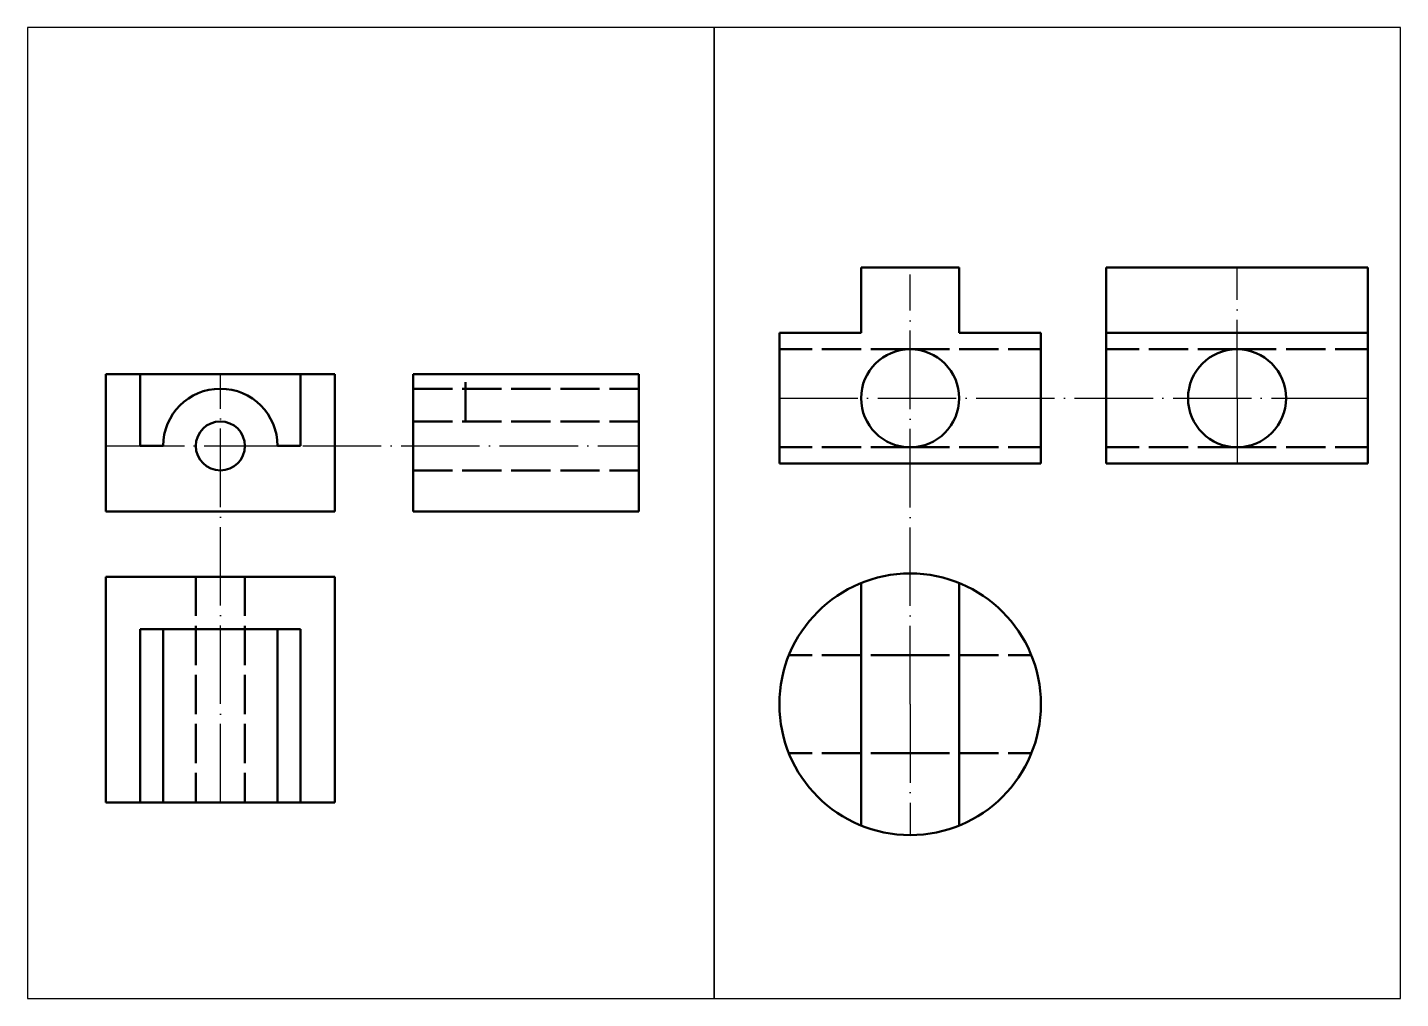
# Model space of a CAD drawing. Header units: millimetres. Extents: x 0 to 420, y 0 to 297.
import ezdxf

# ---------------------------------------------------------------- set-up
doc = ezdxf.new("R2010")
doc.units = ezdxf.units.MM
doc.linetypes.add('ACAD_ISO02W100', pattern=[15, 12, -3])
doc.linetypes.add('ACAD_ISO04W100', pattern=[30, 24, -3, 0, -3])
doc.layers.add('axe', color=240, linetype='ACAD_ISO04W100')
doc.layers.add('contur', color=201, linetype='Continuous', lineweight=50)
doc.layers.add('muchiiacoperite', color=50, linetype='ACAD_ISO02W100', lineweight=50)

msp = doc.modelspace()

# ---------------------------------------------------------------- linework, layer by layer
for points in [[(0, 0), (210, 0), (210, 297), (0, 297)], [(210, 0), (420, 0), (420, 297), (210, 297)]]:
    msp.add_lwpolyline(points, close=True)
at = {"layer": 'axe'}
for p, q in [((370, 183.6), (370, 223.6)), ((270, 90), (270, 221.48)), ((59, 60), (59, 191)), ((230, 183.6), (396.55, 183.6)), ((370, 183.6), (370, 163.6)), ((396.55, 183.6), (410, 183.6)), ((24, 169), (187, 169)), ((270, 90), (270, 50))]:
    msp.add_line(p, q, dxfattribs=at)
at = {"layer": 'contur'}
for p, q in [((255, 203.6), (255, 223.6)), ((255, 223.6), (285, 223.6)), ((285, 223.6), (285, 203.6)), ((410, 223.6), (330, 223.6)), ((330, 223.6), (330, 203.6)), ((410, 203.6), (410, 223.6)), ((230, 163.6), (230, 203.6)), ((230, 203.6), (255, 203.6)), ((285, 203.6), (310, 203.6)), ((310, 163.6), (310, 203.6)), ((310, 203.6), (310, 163.6)), ((410, 203.6), (330, 203.6)), ((330, 203.6), (330, 163.6)), ((410, 163.6), (410, 203.6)), ((94, 191), (24, 191)), ((24, 191), (24, 149)), ((34.5, 169), (34.5, 191)), ((83.5, 169), (83.5, 191)), ((94, 149), (94, 191)), ((118, 191), (187, 191)), ((118, 149), (118, 191)), ((187, 191), (187, 149)), ((230, 163.6), (230, 183.6)), ((34.5, 169), (41.5, 169)), ((83.5, 169), (76.5, 169)), ((310, 163.6), (230, 163.6)), ((330, 163.6), (410, 163.6)), ((330, 163.6), (370, 163.6)), ((24, 149), (94, 149)), ((187, 149), (118, 149)), ((94, 129), (24, 129)), ((24, 129), (24, 60)), ((94, 60), (94, 129)), ((255, 90), (255, 127.08)), ((285, 90), (285, 127.08)), ((34.5, 60), (34.5, 113)), ((34.5, 113), (83.5, 113)), ((41.5, 113), (41.5, 60)), ((76.5, 113), (76.5, 60)), ((83.5, 113), (83.5, 60)), ((255, 90), (255, 52.92)), ((285, 90), (285, 52.92)), ((24, 60), (94, 60)), ((24, 60), (34.5, 60))]:
    msp.add_line(p, q, dxfattribs=at)
for centre, radius in [((270, 183.6), 15), ((370, 183.6), 15), ((59, 169), 7.5), ((270, 90), 40)]:
    msp.add_circle(centre, radius, dxfattribs=at)
msp.add_arc((59, 169), 17.5, 0, 180, dxfattribs=at)
at = {"layer": 'muchiiacoperite'}
for p, q in [((270, 198.6), (230, 198.6)), ((270, 198.6), (310, 198.6)), ((370, 198.6), (330, 198.6)), ((370, 198.6), (410, 198.6)), ((134, 176.5), (134, 191)), ((118, 186.5), (187, 186.5)), ((118, 176.5), (187, 176.5)), ((118, 176.5), (134, 176.5)), ((270, 168.6), (230, 168.6)), ((270, 168.6), (310, 168.6)), ((370, 168.6), (330, 168.6)), ((370, 168.6), (410, 168.6)), ((118, 161.5), (187, 161.5)), ((51.5, 129), (51.5, 60)), ((66.5, 129), (66.5, 60)), ((270, 105), (232.92, 105)), ((270, 105), (232.92, 105)), ((270, 105), (307.08, 105)), ((270, 105), (307.08, 105)), ((270, 75), (232.92, 75)), ((270, 75), (307.08, 75))]:
    msp.add_line(p, q, dxfattribs=at)

doc.saveas('drawing.dxf')
